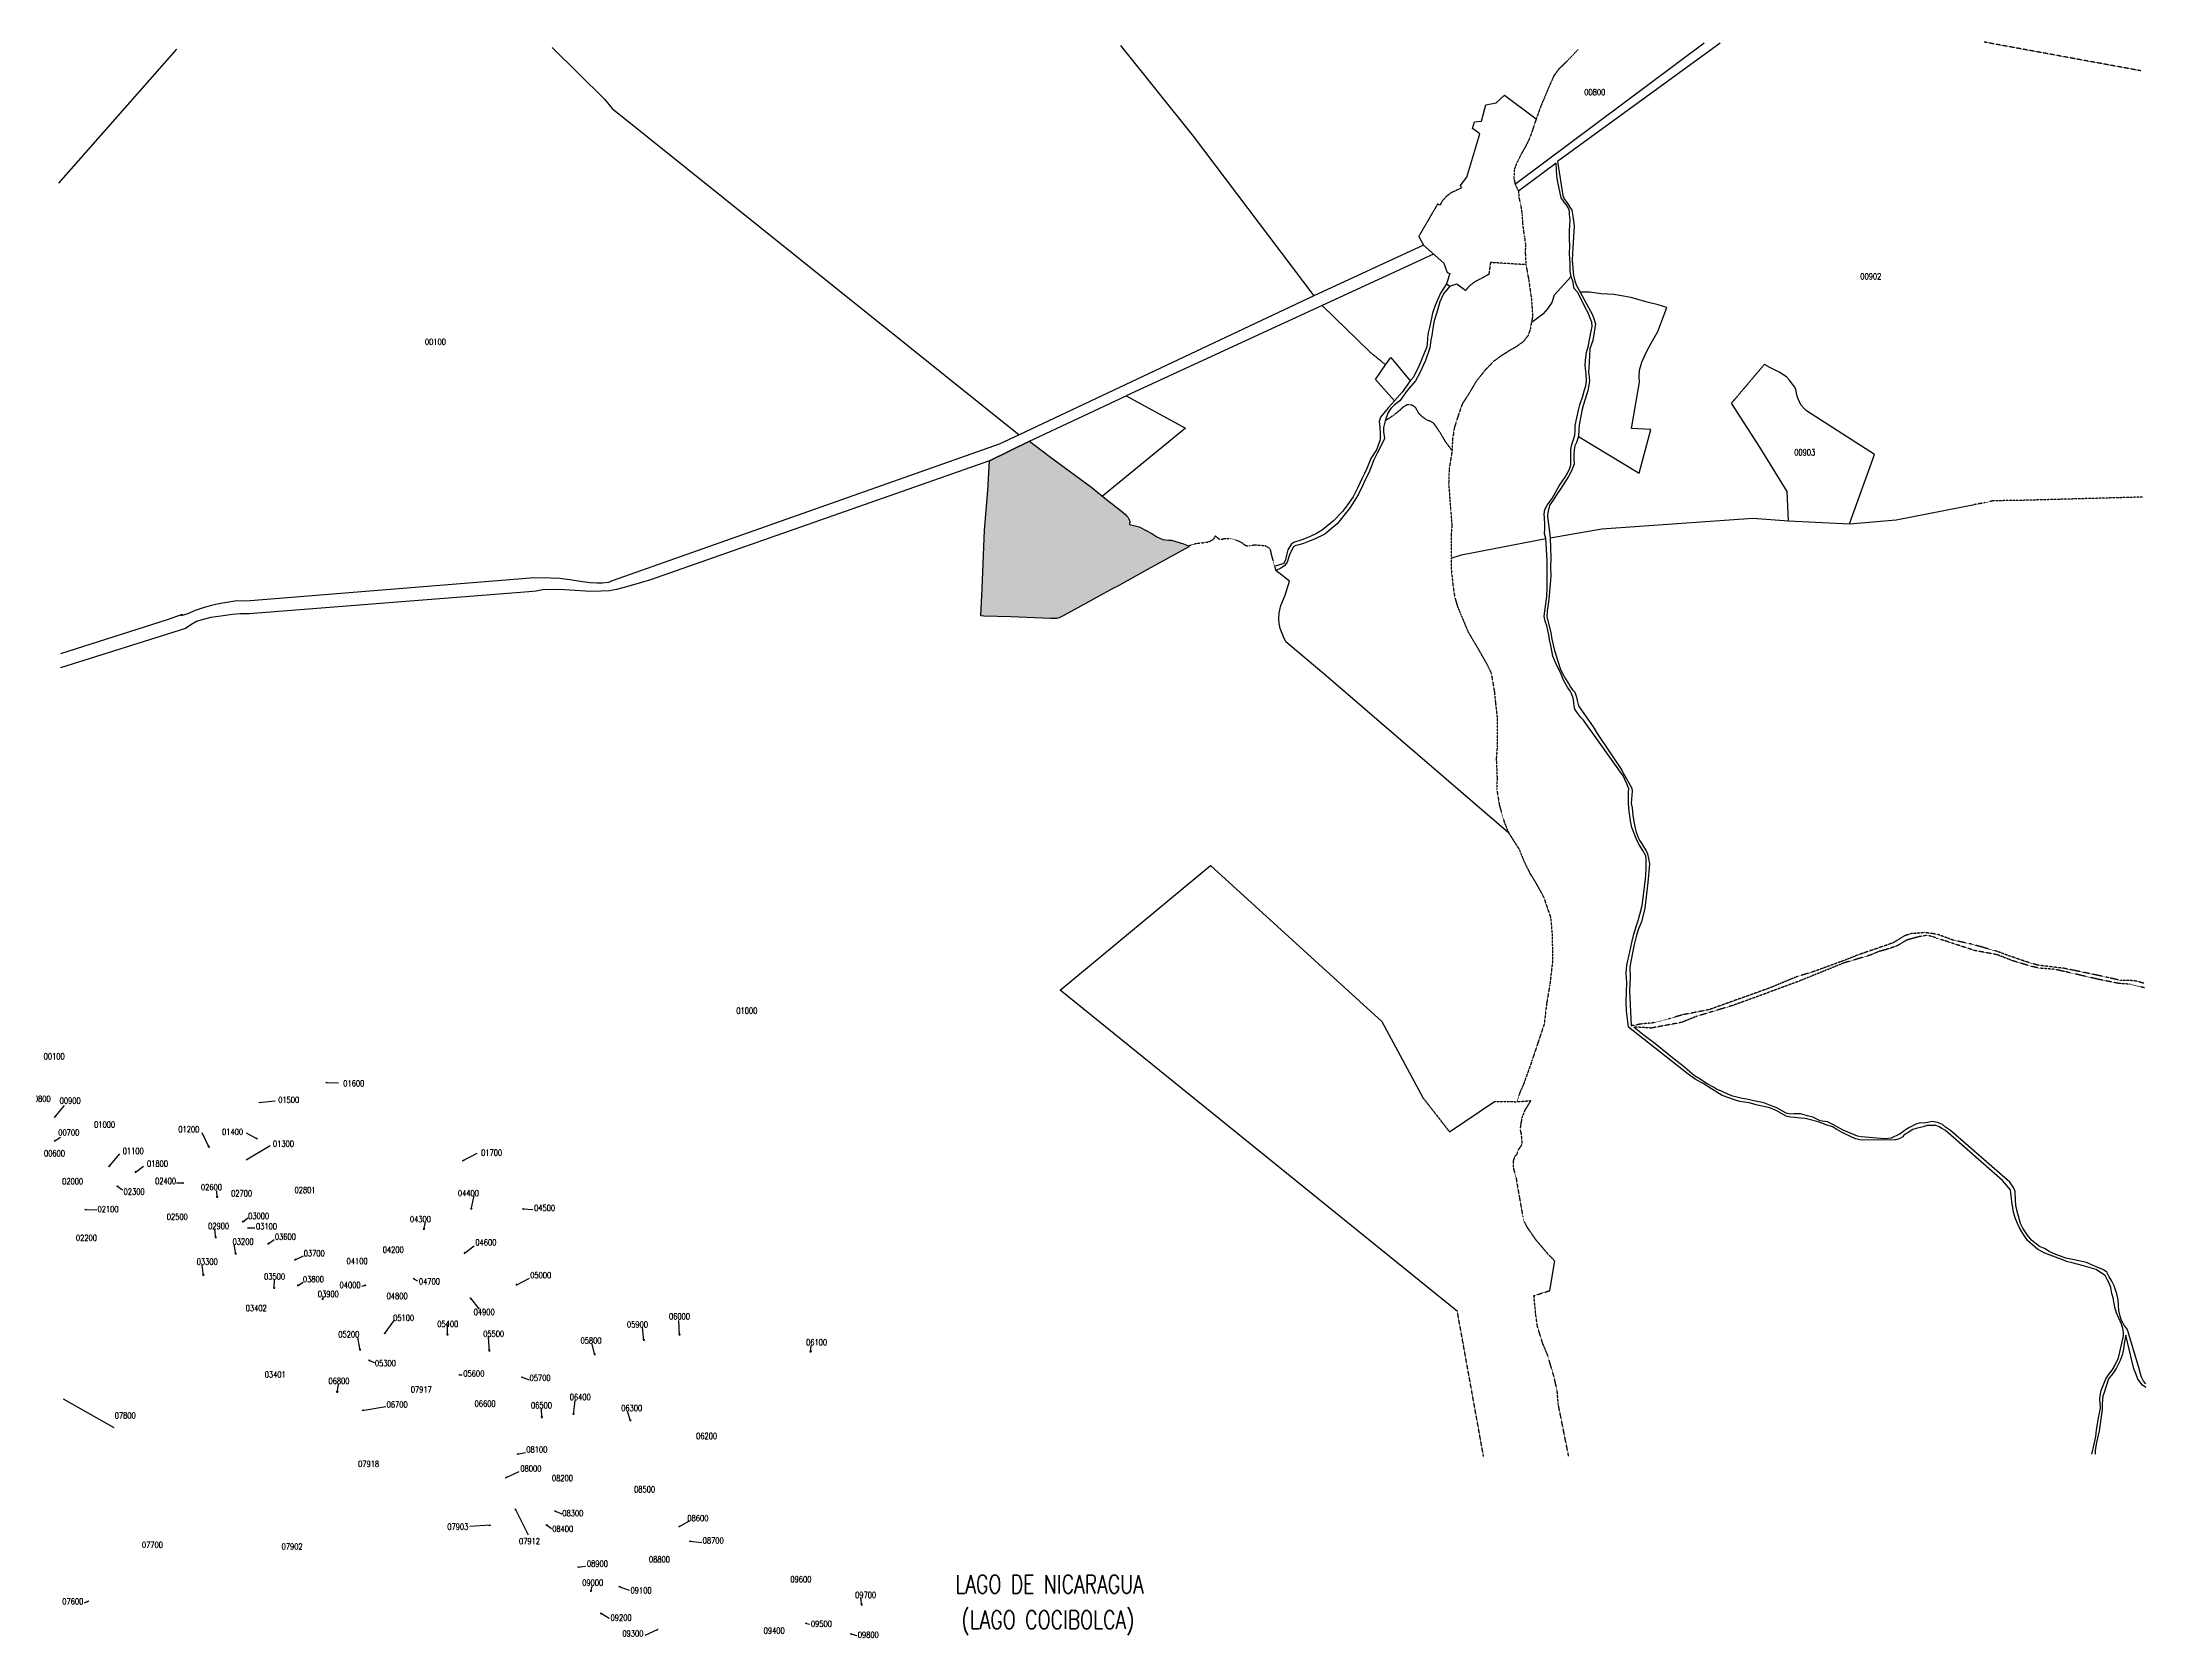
# Model space of a CAD drawing. Header units: metres. Extents: x 615852 to 659911, y 1301217 to 1325118.
# Drawn here: x 653041 to 659911, y 1317236 to 1322444 of the extents above; entities that cross this region are included whole.
import ezdxf
from ezdxf.enums import TextEntityAlignment as Align

# ---------------------------------------------------------------- set-up
doc = ezdxf.new("R2010")
doc.units = ezdxf.units.M
doc.linetypes.add('HIDDEN', pattern=[0.375, 0.25, -0.125])
for name, color, linetype in [('2', 1, 'Continuous'), ('3', 7, 'Continuous'), ('41', 1, 'Continuous'), ('CIRCULO PI', 2, 'Continuous')]:
    doc.layers.add(name, color=color, linetype=linetype)
doc.styles.add('ROMANS', font='ROMANS', dxfattribs={"height": 0.2})

msp = doc.modelspace()

# ---------------------------------------------------------------- hatches: boundary and pattern name
at = {"layer": 'CIRCULO PI', "true_color": 0x000000}
h = msp.add_hatch(color=18, dxfattribs=at)
h.dxf.hatch_style = 1
h.paths.add_polyline_path([(656623.97686, 1320862.15467), (656592.30955, 1320868.9816), (656592.82895, 1320878.73381), (656589.77902, 1320887.76577), (656587.24221, 1320892.02963), (656583.68538, 1320896.3154), (656579.67712, 1320900.40375), (656571.04865, 1320908.28331), (656531.64832, 1320939.49871), (656506.43005, 1320960.02595), (656469.221, 1320989.85837), (656329.73832, 1321091.84611), (656265.84185, 1321141.47176), (656134.56737, 1321076.64383), (656129.04044, 1320980.67221), (656118.94794, 1320851.07179), (656110.76861, 1320660.36794), (656106.47258, 1320571.27184), (656116.937, 1320570.72103), (656205.00416, 1320567.78677), (656333.77576, 1320563.03088), (656351.91587, 1320562.61606), (656354.39854, 1320562.60235), (656358.94374, 1320563.50838), (656364.44744, 1320565.74591), (656373.01493, 1320569.8179), (656423.26057, 1320597.40436), (656506.45905, 1320642.85908), (656541.91471, 1320662.3063), (656552.01715, 1320666.79715), (656559.23691, 1320671.76389), (656651.28955, 1320722.29538), (656785.88999, 1320796.37075), (656785.80938, 1320798.01574), (656785.25859, 1320799.79897), (656768.49789, 1320806.71244), (656729.67599, 1320818.58119), (656719.8627, 1320818.33586), (656701.31625, 1320820.11626), (656691.2992, 1320825.03224), (656681.45816, 1320829.48404), (656664.52572, 1320840.25544)])

# ---------------------------------------------------------------- linework, layer by layer
msp.add_lwpolyline([(656134.56737, 1321076.64383), (656265.84185, 1321141.47176), (656329.73832, 1321091.84611), (656469.221, 1320989.85837), (656506.43005, 1320960.02595), (656531.64832, 1320939.49871), (656571.04865, 1320908.28331), (656579.67712, 1320900.40375), (656583.68538, 1320896.3154), (656587.24221, 1320892.02963), (656589.77902, 1320887.76577), (656592.82895, 1320878.73381), (656592.30955, 1320868.9816), (656623.97686, 1320862.15467), (656664.52572, 1320840.25544), (656681.45816, 1320829.48404), (656691.2992, 1320825.03224), (656701.31625, 1320820.11626), (656719.8627, 1320818.33586), (656729.67599, 1320818.58119), (656768.49789, 1320806.71244), (656785.25859, 1320799.79897), (656785.80938, 1320798.01574), (656785.88999, 1320796.37075), (656651.28955, 1320722.29538), (656559.23691, 1320671.76389), (656552.01715, 1320666.79715), (656541.91471, 1320662.3063), (656506.45905, 1320642.85908), (656423.26057, 1320597.40436), (656373.01493, 1320569.8179), (656364.44744, 1320565.74591), (656358.94374, 1320563.50838), (656354.39854, 1320562.60235), (656351.91587, 1320562.61606), (656333.77576, 1320563.03088), (656205.00416, 1320567.78677), (656116.937, 1320570.72103), (656106.47258, 1320571.27184), (656110.76861, 1320660.36794), (656118.94794, 1320851.07179), (656129.04044, 1320980.67221), (656134.56737, 1321076.64383)])
at = {"layer": '2', "color": 1, "linetype": 'Continuous'}
for p, q in [((658521.23785, 1322440.31576), (657990.14885, 1322054.15076)), ((653096.13285, 1321983.39576), (653481.59585, 1322420.93776)), ((657985.35485, 1322048.27976), (657862.39685, 1321957.13276)), ((657584.97885, 1321751.92076), (657221.71285, 1321583.59076)), ((657536.44685, 1321809.74376), (657551.90085, 1321781.34276)), ((657627.34485, 1321654.69976), (657637.80785, 1321647.13376)), ((657221.71285, 1321583.59076), (656581.07785, 1321288.82576)), ((657221.71285, 1321583.59076), (657376.32385, 1321432.73476)), ((656265.84185, 1321141.47176), (656581.07785, 1321288.82576)), ((658744.05085, 1320880.97276), (658942.81285, 1320871.14376)), ((657637.42285, 1318886.86376), (657783.96285, 1318986.52676)), ((657964.92985, 1318369.24876), (657980.37185, 1318466.15476)), ((653277.41885, 1317921.49876), (653110.90685, 1318014.35176))]:
    msp.add_line(p, q, dxfattribs=at)
for points in [[(656563.21385, 1322432.78676), (656799.73085, 1322136.25976), (657193.83185, 1321615.20176)], [(658468.39085, 1322440.11176), (657853.10985, 1321980.96876), (657851.08585, 1321979.43276)], [(654707.32685, 1322425.65076), (654878.04685, 1322257.52676), (654902.87185, 1322227.16976), (656232.18185, 1321161.86976)], [(657672.22885, 1321974.63276), (657693.15385, 1322002.95576), (657736.03485, 1322143.97576), (657712.29985, 1322161.63276), (657718.52285, 1322183.77576), (657741.63385, 1322185.93676), (657755.55485, 1322238.61676), (657789.31285, 1322244.90276), (657816.85885, 1322270.72076), (657919.96885, 1322193.02176)], [(658034.27085, 1321678.29476), (658030.86885, 1321695.30176), (658030.45985, 1321721.72876), (658029.26385, 1321752.47076), (658029.36385, 1321778.89976), (658029.23185, 1321801.51576), (658029.07885, 1321827.68976), (658030.90185, 1321863.53076), (658029.27285, 1321881.30976), (658028.45285, 1321891.21676), (658025.08585, 1321902.12476), (658017.90185, 1321914.02876), (658011.25485, 1321920.85376), (658001.76685, 1321935.79376), (657990.80085, 1321986.04976), (657987.37085, 1322007.63076), (657985.35485, 1322048.27976)], [(657990.14885, 1322054.15076), (658006.80485, 1321943.19176), (658011.18985, 1321932.03476), (658019.89685, 1321920.39276), (658036.05185, 1321895.32476), (658039.46985, 1321875.77576), (658043.71885, 1321844.28776), (658039.81785, 1321772.60476), (658037.76185, 1321733.20376), (658039.69785, 1321706.27776), (658042.38385, 1321681.38876), (658046.29185, 1321664.89276), (658050.68885, 1321651.70276), (658056.85985, 1321639.28476), (658063.53285, 1321627.88576)], [(657551.90085, 1321781.34276), (657193.83185, 1321615.20176), (656232.18185, 1321161.86976), (656166.04185, 1321131.26376), (654905.77885, 1320686.19276), (654891.32885, 1320680.52276), (654870.25085, 1320678.37276), (654852.72185, 1320677.76776), (654831.11885, 1320678.66476), (654806.19685, 1320682.08476), (654771.86185, 1320687.48576), (654731.93285, 1320693.61776), (654701.18285, 1320694.46476), (654646.54585, 1320695.43276), (654609.21585, 1320691.66876), (653708.35485, 1320619.34776), (653677.34985, 1320620.19276), (653631.91485, 1320612.06376), (653613.38085, 1320609.41976), (653590.79985, 1320603.70476), (653567.71485, 1320597.22376), (653541.08585, 1320588.43676), (653513.71085, 1320576.84976), (653494.93985, 1320571.40976), (653499.23685, 1320575.24576), (653450.29585, 1320558.20276), (653101.85185, 1320447.00376)], [(657551.90085, 1321781.34276), (657618.05585, 1321722.49876), (657628.90985, 1321691.30176), (657637.56485, 1321688.55376), (657627.34485, 1321654.69976)], [(658034.27085, 1321678.29476), (657979.23185, 1321617.76376), (657970.98485, 1321594.08476), (657956.87585, 1321573.42276), (657941.47885, 1321555.80376), (657923.76885, 1321542.74576), (657915.16985, 1321535.83676), (657904.53785, 1321528.91676)], [(657951.85885, 1320823.22876), (657947.44885, 1320838.70576), (657948.36985, 1320854.97476), (657947.77885, 1320869.20176), (657947.39885, 1320890.79976), (657946.05785, 1320902.73676), (657948.76585, 1320917.74476), (657955.79385, 1320932.52276), (657972.68885, 1320954.72476), (657995.06185, 1320996.01576), (658007.41285, 1321013.10976), (658014.46785, 1321023.31376), (658022.26585, 1321036.82576), (658030.04785, 1321053.13276), (658033.03185, 1321064.32976), (658033.34185, 1321098.12976), (658033.24885, 1321114.13876), (658036.19985, 1321130.92776), (658041.95485, 1321146.20676), (658046.44485, 1321160.46176), (658047.10885, 1321177.23776), (658047.27285, 1321192.74076), (658058.16285, 1321242.35376), (658062.63385, 1321259.91276), (658071.87085, 1321288.17176), (658078.10385, 1321308.53576), (658082.08885, 1321322.28076), (658083.78585, 1321336.26676), (658083.38985, 1321360.65976), (658080.44185, 1321386.81876), (658081.35085, 1321405.11976), (658084.50385, 1321430.80376), (658090.47185, 1321453.19976), (658093.18185, 1321467.69976), (658097.62985, 1321489.32476), (658099.34285, 1321500.51476), (658102.30585, 1321515.27076), (658101.71385, 1321529.49776), (658096.55385, 1321542.93776), (658090.09885, 1321560.43676), (658079.83585, 1321577.40576), (658062.34385, 1321613.90276), (658055.40185, 1321627.84176), (658044.40485, 1321639.97876), (658042.05385, 1321650.89276), (658040.98185, 1321660.54276), (658034.27085, 1321678.29476)], [(657637.80785, 1321647.13376), (657617.62385, 1321622.37176), (657605.07385, 1321595.87376), (657594.62485, 1321557.69776), (657586.88685, 1321534.02176), (657582.45385, 1321509.85576), (657579.54185, 1321486.46076), (657575.82385, 1321470.43076), (657572.66585, 1321445.50876), (657558.42285, 1321404.51676), (657540.61685, 1321364.26776), (657525.77885, 1321338.01076), (657499.27885, 1321307.11576), (657474.32485, 1321272.67076), (657457.88585, 1321259.36576), (657445.50085, 1321248.11576), (657436.17385, 1321235.35876), (657430.92285, 1321220.84476), (657426.42785, 1321207.35176), (657421.21785, 1321185.72276), (657421.81485, 1321170.47876), (657423.91485, 1321159.05476), (657424.47985, 1321149.40076), (657400.61685, 1321102.00276), (657389.56185, 1321080.59476), (657373.03985, 1321038.06576), (657361.74085, 1321014.87776), (657352.45285, 1320995.51376), (657339.39785, 1320968.50476), (657327.82685, 1320948.36476), (657309.94085, 1320921.83776), (657296.57785, 1320903.97476), (657284.21385, 1320889.16776), (657269.83185, 1320871.80776), (657229.62885, 1320837.78776), (657195.67785, 1320821.08176), (657176.91685, 1320813.86276), (657160.43685, 1320807.67276), (657146.48685, 1320803.27576), (657134.81485, 1320800.41576), (657127.72485, 1320796.31076), (657120.93085, 1320784.83776), (657114.66685, 1320769.80976), (657106.92285, 1320746.89576), (657098.10185, 1320734.64976), (657085.94785, 1320727.21276), (657069.73385, 1320718.99176)], [(657627.34485, 1321654.69976), (657607.45185, 1321623.84076), (657589.89885, 1321583.84676), (657581.91385, 1321558.89876), (657572.24885, 1321516.91476), (657566.55985, 1321490.45476), (657564.19485, 1321460.20176), (657562.48185, 1321449.01076), (657537.93285, 1321388.64776), (657519.35485, 1321350.17276), (657508.50185, 1321337.66076)], [(657637.80785, 1321647.13376), (657661.14185, 1321654.37776), (657689.97885, 1321633.19076)], [(658057.64885, 1321156.45776), (658256.79485, 1321037.35976), (658294.08085, 1321179.11076), (658231.04185, 1321183.08276), (658257.60285, 1321333.92376), (658256.73485, 1321351.96176), (658256.86685, 1321372.80076), (658265.34985, 1321399.52976), (658279.89385, 1321432.64576), (658295.22885, 1321460.93876), (658316.85885, 1321498.92176), (658346.89085, 1321577.61176), (658317.87285, 1321586.34576), (658287.08185, 1321594.05276), (658229.56285, 1321609.99876), (658205.65185, 1321614.44076), (658173.60585, 1321619.60076), (658132.42785, 1321621.91376), (658094.53585, 1321627.29476), (658063.53285, 1321627.88576)], [(658063.53285, 1321627.88576), (658096.92985, 1321565.55676), (658104.11685, 1321553.14476), (658108.75885, 1321541.48076), (658113.68585, 1321524.48176), (658104.85985, 1321469.54276), (658095.10785, 1321442.55176), (658092.82185, 1321398.83076), (658091.41085, 1321379.50976), (658091.22785, 1321367.31076), (658092.60085, 1321349.78376), (658094.45085, 1321337.59576), (658088.79185, 1321305.79976), (658077.81285, 1321271.43276), (658070.08785, 1321245.46976), (658065.89885, 1321223.08376), (658060.21785, 1321195.09876), (658059.29085, 1321179.84676), (658057.64885, 1321156.45776)], [(657457.54985, 1321273.34076), (657394.89385, 1321342.11576), (657428.40785, 1321390.32976), (657445.03585, 1321414.56376), (657508.50185, 1321337.66076)], [(657508.50185, 1321337.66076), (657482.79385, 1321301.68776), (657457.54985, 1321273.34076)], [(658942.81285, 1320871.14376), (659024.83485, 1321097.25676), (658802.17185, 1321240.36776), (658796.54285, 1321246.94376), (658784.52185, 1321260.34576), (658779.63985, 1321269.72076), (658774.74085, 1321281.89176), (658770.61285, 1321292.54176), (658769.02085, 1321303.96876), (658767.71685, 1321309.80676), (658764.87585, 1321317.66876), (658745.67785, 1321341.70376), (658737.49085, 1321351.31476), (658713.26285, 1321366.42876), (658683.18885, 1321382.01776), (658665.08985, 1321391.82876)], [(656581.07785, 1321288.82576), (656774.55385, 1321183.41876), (656503.99125, 1320961.98126)], [(657457.54985, 1321273.34076), (657438.11785, 1321250.61676), (657427.26185, 1321238.61276), (657411.86985, 1321219.97676), (657407.63385, 1321205.72276), (657409.01885, 1321186.16276), (657410.15385, 1321165.83976), (657410.27385, 1321145.25676), (657398.77585, 1321112.66576), (657379.88185, 1321084.86176), (657366.86185, 1321051.75376), (657359.84285, 1321035.45176), (657352.05285, 1321020.41476), (657336.23285, 1320988.30876), (657321.91485, 1320960.02176), (657304.03185, 1320932.98576), (657287.63785, 1320912.05776), (657258.59885, 1320880.89376), (657222.17585, 1320852.23076), (657202.68385, 1320839.67176), (657182.41285, 1320829.90276), (657168.46485, 1320825.25176), (657154.52485, 1320819.32976), (657127.63885, 1320811.04876), (657119.80285, 1320803.89076), (657115.26685, 1320797.51276), (657108.97685, 1320786.80476), (657105.49885, 1320773.31676), (657101.54585, 1320753.98176), (657095.76985, 1320742.25976), (657064.57685, 1320731.92276)], [(658744.05085, 1320880.97276), (658739.42285, 1320977.25876), (658649.89785, 1321121.86776), (658557.58485, 1321265.18976)], [(656265.84185, 1321141.47176), (656134.56737, 1321076.64383), (655028.23785, 1320688.90276), (654998.56285, 1320679.58976), (654972.43185, 1320672.58476), (654937.93085, 1320662.99176), (654917.12685, 1320657.53976), (654893.01485, 1320652.83276), (654867.10285, 1320651.92676), (654832.80485, 1320650.97476), (654764.93785, 1320654.91976), (654747.39485, 1320656.60176), (654728.33685, 1320656.75076), (654676.50485, 1320656.20976), (654654.68085, 1320651.26076), (654630.80885, 1320649.09576), (653717.23485, 1320578.22876), (653688.52685, 1320577.30776), (653663.63485, 1320575.64576), (653625.04185, 1320570.60376), (653592.29085, 1320565.84876), (653562.86285, 1320557.80876), (653546.12085, 1320552.88776), (653526.87285, 1320542.10776), (653509.40885, 1320530.32176), (653102.01985, 1320402.02776)], [(658057.64885, 1321156.45776), (658051.66185, 1321137.36576), (658046.39285, 1321125.90176), (658043.92885, 1321112.67376), (658043.26485, 1321095.89776), (658043.34085, 1321082.93776), (658043.94685, 1321066.16976), (658035.17885, 1321044.77476), (658025.12385, 1321026.16776), (657997.92985, 1320983.57976), (657986.59985, 1320965.72876), (657975.51885, 1320948.64076), (657964.68085, 1320933.58776), (657960.93485, 1320922.38576), (657957.71485, 1320908.13776), (657956.76585, 1320896.69676), (657965.82085, 1320825.59276)], [(658942.81285, 1320871.14376), (659094.93585, 1320884.94476), (659351.03085, 1320934.38976)], [(657965.82085, 1320825.59276), (658134.87785, 1320854.98876), (658380.48385, 1320873.11776), (658627.62185, 1320889.98576), (658744.05085, 1320880.97276)], [(657642.48985, 1320759.00476), (657676.47185, 1320770.37376), (657951.85885, 1320823.22876)], [(658221.36985, 1319229.34276), (658214.95985, 1319282.67276), (658213.77585, 1319311.38276), (658215.69085, 1319374.92376), (658214.24085, 1319405.66376), (658215.61385, 1319431.59176), (658225.52385, 1319475.10176), (658232.20585, 1319505.63276), (658239.16585, 1319532.09976), (658247.89285, 1319560.60976), (658252.87885, 1319576.90176), (658258.10185, 1319596.24376), (658265.55085, 1319626.01676), (658276.73885, 1319711.71776), (658278.16485, 1319728.49776), (658278.82785, 1319745.52776), (658279.00685, 1319758.48876), (658278.89185, 1319778.05576), (658277.81485, 1319788.46876), (658268.31685, 1319804.93376), (658254.98085, 1319825.95176), (658246.48885, 1319844.20176), (658232.04485, 1319880.96976), (658228.10885, 1319902.29376), (658223.04385, 1319942.92576), (658221.65385, 1319963.24776), (658221.33585, 1319974.17276), (658221.77885, 1319985.35676), (658221.97385, 1319995.52276), (658222.16585, 1320006.19676), (658215.71485, 1320022.93376), (658209.53685, 1320036.62176), (658203.87285, 1320049.29676), (658081.66985, 1320220.15276), (658073.98285, 1320231.03776), (658066.31185, 1320239.38176), (658052.48985, 1320256.58576), (658046.58785, 1320266.46376), (658044.23585, 1320277.63176), (658042.91185, 1320286.77276), (658042.08585, 1320297.69576), (658040.00585, 1320305.81576), (658033.82685, 1320319.50476), (658030.99185, 1320326.34976), (658023.56585, 1320336.21976), (658008.93685, 1320361.04276), (657998.87985, 1320386.14476), (657984.74185, 1320414.02076), (657974.67985, 1320440.13976), (657972.07085, 1320451.81476), (657967.61685, 1320474.66076), (657963.18785, 1320493.44176), (657960.80785, 1320509.43776), (657957.93085, 1320523.39876), (657954.28185, 1320539.13376), (657949.11085, 1320554.35276), (657946.47585, 1320570.34776), (657954.48685, 1320634.43076), (657956.09485, 1320663.66376), (657955.57685, 1320752.34876), (657951.85885, 1320823.22876)], [(657965.82085, 1320825.59276), (657967.47285, 1320760.29276), (657966.62385, 1320731.57176), (657967.31185, 1320700.82776), (657965.94285, 1320674.13676), (657960.88185, 1320627.09676), (657958.70185, 1320608.78776), (657955.52285, 1320587.67776), (657954.62285, 1320567.59776), (657967.88185, 1320516.33776), (657971.56085, 1320495.52076), (657979.65485, 1320458.46376), (657997.78785, 1320399.09976), (658007.54885, 1320381.11076), (658015.25985, 1320366.15976), (658025.26385, 1320349.95176), (658032.44385, 1320338.80976), (658039.36685, 1320328.17476), (658045.75485, 1320322.11176), (658051.94785, 1320305.88176), (658054.04085, 1320295.47476), (658058.21085, 1320277.70876), (658067.69685, 1320263.27676), (658105.61985, 1320209.10376), (658119.46685, 1320187.58076), (658199.95185, 1320068.07976), (658204.85085, 1320055.90876), (658215.36785, 1320038.94076), (658232.31085, 1320009.30276), (658232.88585, 1319997.86976), (658231.93185, 1319987.19176), (658230.75085, 1319971.93776), (658230.57285, 1319958.97676), (658233.19785, 1319944.50676), (658235.63185, 1319919.36176), (658239.58685, 1319894.73376), (658243.75085, 1319877.98476), (658246.87585, 1319865.04176), (658252.81885, 1319848.04876), (658258.98285, 1319836.90176), (658265.13585, 1319827.53276), (658271.29885, 1319816.38576), (658278.73585, 1319804.73676), (658283.87385, 1319795.10876), (658287.01585, 1319779.37076), (658289.91185, 1319762.10676), (658284.42685, 1319700.57876), (658274.24385, 1319616.91676), (658263.82885, 1319572.89576), (658254.30685, 1319549.97276), (658247.56585, 1319529.60576), (658239.61285, 1319499.06676), (658234.68985, 1319471.84876), (658226.32285, 1319425.29776), (658226.52885, 1319389.97676), (658224.48785, 1319348.03476), (658230.49485, 1319233.20576)], [(657829.91285, 1319863.24576), (657367.67685, 1320260.16976), (657234.36485, 1320375.31276), (657102.34985, 1320485.88776), (657095.38885, 1320503.12976), (657083.54385, 1320530.00076), (657081.16285, 1320545.99776), (657079.29385, 1320561.48876), (657080.44685, 1320581.57076), (657086.65985, 1320605.49276), (657100.18885, 1320638.34876), (657114.40285, 1320684.42376), (657069.73385, 1320718.99176)], [(657662.70085, 1318300.74476), (656365.25085, 1319349.19376), (656857.09085, 1319756.21976), (657416.28285, 1319247.50976), (657551.40285, 1318996.93076)], [(659734.02985, 1317835.09076), (659741.96385, 1317868.54076), (659746.90285, 1317892.96376), (659749.31485, 1317915.08576), (659752.51185, 1317933.14576), (659756.45685, 1317953.75176), (659759.16185, 1317969.26776), (659762.36085, 1317987.07376), (659761.00985, 1318000.78976), (659760.40385, 1318017.55776), (659762.09985, 1318031.79776), (659764.32085, 1318042.99176), (659773.08685, 1318064.89476), (659779.59785, 1318081.19476), (659790.93385, 1318098.02876), (659800.52385, 1318109.26376), (659807.31685, 1318120.73676), (659821.37685, 1318149.78376), (659825.59085, 1318167.84976), (659829.53885, 1318187.94776), (659837.22185, 1318221.27976), (659837.40885, 1318232.71576), (659835.80985, 1318245.41376), (659831.15285, 1318259.61876), (659822.14385, 1318279.38976), (659814.67185, 1318297.13776), (659809.73885, 1318315.15276), (659803.46185, 1318345.61276), (659800.07685, 1318359.57076), (659795.89485, 1318379.62276), (659790.47585, 1318393.82376), (659783.53185, 1318408.01676), (659777.37485, 1318418.14776), (659763.08585, 1318428.23276), (659748.03785, 1318437.80676), (659702.73285, 1318450.77076), (659669.64485, 1318460.24376), (659652.08885, 1318464.21276), (659636.29885, 1318470.47876), (659615.67185, 1318478.24276), (659580.78585, 1318491.00976), (659558.09585, 1318503.84476), (659524.64085, 1318532.62976), (659517.21085, 1318543.00776), (659509.51285, 1318555.92576), (659499.25385, 1318572.13276), (659491.28285, 1318588.35176), (659483.55485, 1318606.35176), (659478.87085, 1318625.13076), (659473.33885, 1318658.64476), (659471.74885, 1318669.81676), (659471.18785, 1318678.96276), (659469.04085, 1318698.51776), (659442.18285, 1318728.86376), (659257.00885, 1318892.00276), (659245.02785, 1318898.54376), (659236.36085, 1318903.32476), (659224.64785, 1318907.57976), (659211.17485, 1318908.52176), (659196.94985, 1318907.68076), (659183.24985, 1318904.04776), (659160.67185, 1318897.82376), (659150.01985, 1318894.46076), (659134.06785, 1318884.71676), (659126.72185, 1318880.86376), (659120.65185, 1318876.00176), (659116.86785, 1318871.40676), (659105.73085, 1318863.97576), (659092.78685, 1318861.36276), (658984.54685, 1318860.51076), (658976.40985, 1318861.48276), (658963.68785, 1318864.46176), (658954.51985, 1318867.96876), (658916.55185, 1318886.30976), (658902.01685, 1318895.12376), (658887.48285, 1318903.68376), (658867.37185, 1318910.17976), (658852.60285, 1318915.43376), (658840.37985, 1318919.94076), (658806.53085, 1318929.15576), (658798.13585, 1318930.88876), (658784.40785, 1318932.08376), (658773.22185, 1318933.03776), (658764.57885, 1318933.75276), (658750.84985, 1318934.94776), (658736.09385, 1318938.16976), (658703.46185, 1318956.53976), (658683.33385, 1318965.83076), (658643.13885, 1318973.99476), (658615.64685, 1318982.48276), (658585.13085, 1318986.63476), (658567.56885, 1318991.61976), (658527.08585, 1319005.62676), (658483.72885, 1319033.08676), (658465.11185, 1319044.67376), (658442.67585, 1319057.50976), (658416.14385, 1319075.65976), (658221.36985, 1319229.34276)], [(659910.86685, 1318064.89476), (659902.87685, 1318073.99776), (659895.93885, 1318087.17376), (659893.58885, 1318098.08776), (659888.13285, 1318118.64176), (659857.81285, 1318219.61476), (659853.15285, 1318234.32776), (659848.51585, 1318245.22976), (659841.09485, 1318254.08276), (659831.33785, 1318271.56376), (659826.68085, 1318285.76876), (659822.76385, 1318303.78976), (659820.01485, 1318339.35076), (659816.62685, 1318353.81776), (659813.25685, 1318365.23376), (659807.30185, 1318384.26076), (659799.58885, 1318399.71876), (659791.37285, 1318414.15876), (659782.90085, 1318429.10476), (659772.69085, 1318436.92676), (659746.19985, 1318447.96176), (659716.90585, 1318460.50576), (659676.45085, 1318469.68476), (659649.48485, 1318475.12576), (659611.53885, 1318489.65576), (659595.23385, 1318496.93476), (659579.93085, 1318506.76076), (659563.37685, 1318513.27676), (659553.42285, 1318520.84476), (659537.33585, 1318534.22476), (659523.77885, 1318549.65076), (659508.65085, 1318572.94676), (659501.70185, 1318588.15576), (659494.44785, 1318612.00276), (659490.29285, 1318627.22776), (659486.61585, 1318647.79076), (659485.49785, 1318665.06476), (659483.55585, 1318693.00776), (659478.65685, 1318705.17876), (659466.10385, 1318722.64376), (659272.51085, 1318891.58076), (659256.69285, 1318902.67476), (659246.22685, 1318910.74876), (659230.68285, 1318918.28676), (659213.64185, 1318921.24176), (659186.99285, 1318915.75776), (659173.26985, 1318916.18976), (659159.82185, 1318912.81176), (659138.80085, 1318901.00676), (659126.39485, 1318893.31376), (659115.00985, 1318884.86476), (659106.40085, 1318879.73476), (659078.78285, 1318866.36876), (659058.21185, 1318864.47576), (658980.92885, 1318870.90976), (658968.71585, 1318873.63776), (658961.33085, 1318876.39176), (658924.14185, 1318891.94176), (658910.88485, 1318899.49276), (658890.49385, 1318910.30676), (658871.63485, 1318919.85976), (658847.21985, 1318923.53676), (658823.52085, 1318935.09476), (658806.21885, 1318939.06476), (658783.56085, 1318946.56376), (658766.79085, 1318946.47076), (658761.71385, 1318945.68076), (658750.79385, 1318944.60376), (658736.54385, 1318948.08276), (658703.14985, 1318966.44876), (658684.81285, 1318973.71676), (658662.91485, 1318981.47376), (658625.00985, 1318989.14176), (658607.44785, 1318994.12776), (658592.19285, 1318995.56776), (658579.46485, 1318999.56376), (658561.90585, 1319004.04076), (658548.15285, 1319009.55576), (658527.00585, 1319019.34876), (658508.41685, 1319026.10776), (658498.71785, 1319033.42376), (658478.57985, 1319044.49376), (658449.50985, 1319062.12176), (658437.26585, 1319070.18576), (658398.96285, 1319102.50176), (658375.48585, 1319119.65176), (658307.56785, 1319175.69176), (658268.77585, 1319204.70076), (658238.39385, 1319229.43676)], [(659910.91585, 1318052.44176), (659899.64985, 1318061.01976), (659891.72085, 1318069.87076), (659884.54385, 1318080.50376), (659877.57985, 1318098.25376), (659871.90085, 1318113.46976), (659845.58985, 1318224.12176), (659840.16085, 1318196.64576), (659837.72785, 1318178.08176), (659833.77985, 1318157.98476), (659827.27285, 1318140.92276), (659813.44985, 1318114.92576), (659803.38285, 1318098.35176), (659789.00085, 1318080.99276), (659774.26785, 1318036.69376), (659770.01985, 1318024.47276), (659768.38585, 1317999.55976), (659767.98685, 1317981.00676), (659758.48285, 1317911.57876), (659750.06785, 1317873.15976), (659744.87585, 1317848.48176), (659745.71685, 1317835.13576)]]:
    msp.add_lwpolyline(points, dxfattribs=at)
at = {"layer": '3', "color": 30, "linetype": 'HIDDEN'}
for p, q in [((659893.91985, 1322350.04876), (659382.35585, 1322443.62676)), ((657851.08585, 1321979.43276), (657862.39685, 1321957.13276)), ((657428.40785, 1321390.32976), (657376.32385, 1321432.73476)), ((658665.08985, 1321391.82876), (658557.58485, 1321265.18976)), ((657551.40285, 1318996.93076), (657637.42285, 1318886.86376)), ((657783.96285, 1318986.52676), (657858.16385, 1318985.66576)), ((657748.30285, 1317827.48076), (657662.70085, 1318300.74476))]:
    msp.add_line(p, q, dxfattribs=at)
for points in [[(658056.87685, 1322418.92976), (658021.01585, 1322381.12176), (657993.47185, 1322355.04876), (657978.09285, 1322334.37976), (657966.05285, 1322307.63076), (657934.47285, 1322232.99876), (657919.96885, 1322193.02176)], [(657919.96885, 1322193.02176), (657908.48485, 1322157.88876), (657898.98585, 1322131.15376), (657885.93085, 1322104.14476), (657871.84385, 1322079.67176), (657856.52185, 1322049.34576), (657848.01185, 1322027.19076), (657847.41385, 1321998.97976), (657851.08585, 1321979.43276)], [(657672.22885, 1321974.63276), (657675.82985, 1321967.28276), (657657.32985, 1321958.79476), (657640.09985, 1321950.56776), (657626.44085, 1321939.81876), (657612.81085, 1321924.24176), (657609.28985, 1321918.12376), (657606.27785, 1321911.75376), (657597.87485, 1321914.75676), (657535.98485, 1321808.95476)], [(657862.39685, 1321957.13276), (657863.79485, 1321935.28576), (657869.52585, 1321911.17576), (657874.02585, 1321880.19776), (657875.18785, 1321855.30076), (657877.86885, 1321831.42776), (657881.81985, 1321807.56176), (657884.74785, 1321784.70776), (657884.41785, 1321754.21076), (657886.67485, 1321715.85076)], [(657887.17585, 1321717.12476), (657770.75685, 1321724.35876), (657765.14185, 1321685.19276), (657740.06385, 1321671.83976), (657724.35785, 1321663.62176), (657716.76185, 1321659.00576), (657705.37885, 1321650.30276), (657699.30985, 1321645.18676), (657689.97885, 1321633.19076)], [(657886.67485, 1321715.85076), (657895.59385, 1321668.12576), (657901.95185, 1321623.68976), (657904.88585, 1321599.81876), (657906.54985, 1321575.93976), (657908.48885, 1321548.50576), (657904.53785, 1321528.91676)], [(657904.53785, 1321528.91676), (657900.60385, 1321506.53176), (657893.35685, 1321485.65376), (657876.70885, 1321464.72376), (657851.14785, 1321447.04876), (657835.19285, 1321438.06576), (657805.57085, 1321419.60576), (657780.27085, 1321400.91476), (657755.00985, 1321375.36276), (657723.22785, 1321335.28976), (657696.05385, 1321289.39776), (657678.92585, 1321263.63676), (657663.93085, 1321220.60776), (657653.20185, 1321187.00476), (657646.57885, 1321146.30876), (657645.51485, 1321110.97976)], [(657645.51485, 1321110.97976), (657624.00485, 1321139.32276), (657608.08885, 1321166.93376), (657595.01685, 1321186.42876), (657584.77085, 1321200.34876), (657573.30185, 1321206.38476), (657562.86185, 1321210.13876), (657546.01885, 1321222.49776), (657536.04685, 1321233.11576), (657526.79785, 1321250.59876), (657515.05985, 1321258.91976), (657498.53585, 1321260.35276), (657483.60085, 1321250.61376), (657474.25185, 1321241.66776), (657452.75485, 1321224.26876), (657441.36285, 1321217.09076), (657426.42785, 1321207.35176)], [(657645.51485, 1321110.97976), (657635.70885, 1321049.68176), (657634.20485, 1321002.66176), (657638.06685, 1320950.58776), (657641.07685, 1320913.75676), (657644.91985, 1320864.98676), (657642.04885, 1320834.47676), (657641.97385, 1320803.72676), (657642.48985, 1320759.00476)], [(659899.42185, 1320958.76476), (659480.29085, 1320947.30176), (659414.22785, 1320946.93676), (659384.79285, 1320940.16676), (659351.03085, 1320934.38976)], [(656785.17576, 1320800.06714), (656809.27485, 1320807.51076), (656826.03485, 1320809.38176), (656846.85685, 1320811.78476), (656855.47485, 1320815.38976), (656867.12585, 1320821.80676), (656873.41885, 1320832.00676), (656883.13185, 1320822.14976), (656894.82285, 1320821.70576), (656903.44885, 1320824.04076), (656916.66085, 1320824.11376), (656926.83785, 1320821.88276), (656940.83585, 1320818.14876), (656955.60485, 1320812.63976), (656965.30685, 1320804.81576), (656973.20685, 1320800.79276), (656978.29685, 1320799.55076), (656984.90285, 1320799.58676), (656999.87485, 1320802.97376), (657034.44585, 1320800.62376), (657050.25085, 1320791.81676), (657056.76485, 1320764.15276), (657069.73385, 1320718.99176)], [(657642.48985, 1320759.00476), (657642.42385, 1320726.73076), (657648.08185, 1320671.61776), (657653.63985, 1320633.78476), (657662.71485, 1320602.57776), (657682.81785, 1320554.15176), (657698.01985, 1320518.14976), (657730.61185, 1320463.18576), (657758.85285, 1320413.53376), (657772.99785, 1320384.38876), (657783.51685, 1320323.71176), (657787.03185, 1320287.39176), (657792.38385, 1320241.17076), (657792.70085, 1320143.58976), (657789.61885, 1320105.70876), (657792.27385, 1320042.70176), (657791.48185, 1320004.32476), (657799.65185, 1319954.05376), (657815.47885, 1319898.23476), (657829.91285, 1319863.24576)], [(657829.91285, 1319863.24576), (657865.04685, 1319808.04176), (657880.77485, 1319768.99376), (657900.05985, 1319729.96576), (657919.04185, 1319699.32176), (657929.82785, 1319679.81376), (657944.47185, 1319652.44976), (657954.55385, 1319623.02776), (657967.47785, 1319585.48876), (657972.10785, 1319532.40276), (657973.63085, 1319445.75576), (657964.43585, 1319366.92776), (657954.11385, 1319306.89776), (657946.37385, 1319240.02076), (657926.14585, 1319179.42776), (657906.17085, 1319119.09076), (657878.66685, 1319042.70276), (657865.87585, 1319013.91576), (657858.16385, 1318985.66576)], [(659905.69985, 1319371.29976), (659882.80185, 1319378.54676), (659860.42585, 1319381.21876), (659828.40785, 1319381.54976), (659788.97185, 1319390.22576), (659755.38785, 1319397.66476), (659672.19685, 1319414.99276), (659642.43285, 1319420.92776), (659558.26685, 1319431.13576), (659517.79485, 1319443.10976), (659462.28985, 1319462.36976), (659424.85685, 1319476.13976), (659342.39185, 1319499.57176), (659279.55085, 1319513.20076), (659257.90285, 1319521.72076), (659231.67485, 1319531.23276), (659214.37885, 1319534.18676), (659189.96685, 1319537.35576), (659144.75685, 1319534.05576), (659122.94685, 1319526.81976), (659108.76685, 1319518.35576), (659097.88085, 1319511.43476), (659085.72785, 1319503.99776), (658971.35985, 1319464.73876), (658932.82685, 1319449.27876), (658828.36385, 1319410.83676), (658771.03885, 1319393.49376), (658682.31985, 1319356.66476), (658517.75485, 1319297.81476), (658484.79185, 1319285.94376), (658397.98785, 1319269.19976), (658351.82185, 1319255.73076), (658300.82385, 1319242.74276), (658263.23785, 1319239.23076), (658230.49485, 1319233.20576)], [(659905.75585, 1319357.32576), (659858.97285, 1319369.01276), (659822.11385, 1319371.60476), (659755.71585, 1319384.95976), (659649.86985, 1319409.27876), (659613.23185, 1319417.46276), (659563.91485, 1319421.25576), (659535.92785, 1319427.45376), (659474.58185, 1319445.91976), (659425.93785, 1319464.96476), (659350.13385, 1319479.28476), (659275.79385, 1319503.77776), (659249.57285, 1319512.27276), (659230.73585, 1319518.01376), (659210.36585, 1319525.27076), (659194.84785, 1319528.23376), (659170.73185, 1319524.28876), (659130.14185, 1319513.13776), (659098.99685, 1319494.41476), (659065.52285, 1319483.04776), (659038.88485, 1319475.78576), (659010.49685, 1319463.68476), (658922.47585, 1319437.78576), (658890.03185, 1319424.13876), (658776.97085, 1319378.53376), (658666.16985, 1319337.51576), (658561.70485, 1319299.32876), (658489.91985, 1319278.09376), (658442.74185, 1319263.60276), (658394.06885, 1319244.27476), (658295.83985, 1319225.94276), (658238.39385, 1319229.43676)], [(657858.16385, 1318985.66576), (657902.10385, 1318988.95876), (657882.47185, 1318956.83076), (657873.46285, 1318933.14776), (657869.76585, 1318913.55976), (657867.32885, 1318895.75776), (657870.99185, 1318877.73476), (657872.87885, 1318859.19476), (657873.20685, 1318846.49076), (657869.68685, 1318840.11776), (657860.61185, 1318827.61576), (657856.62585, 1318814.12576), (657849.81085, 1318806.20976), (657844.31485, 1318790.16976), (657845.19985, 1318769.08276), (657854.01885, 1318738.38276), (657864.80785, 1318674.91176), (657876.10485, 1318611.44376), (657881.03985, 1318593.17476), (657890.80085, 1318575.18576), (657917.45285, 1318536.45276), (657938.68785, 1318511.66576), (657957.10985, 1318489.91376), (657980.37185, 1318466.15476)], [(658026.02785, 1317828.54576), (657992.25585, 1317997.87476), (657988.70185, 1318040.80176), (657978.00085, 1318089.27976), (657956.74785, 1318160.56976), (657942.06585, 1318194.54076), (657924.19985, 1318251.61976), (657918.37085, 1318292.50076), (657912.68285, 1318352.69676), (657964.92985, 1318369.24876)]]:
    msp.add_lwpolyline(points, dxfattribs=at)
at = {"layer": '41', "color": 7, "linetype": 'Continuous'}
for p, q in [((653967.62673, 1319048.08133), (654009.16273, 1319047.38533)), ((653082.02473, 1318934.00533), (653114.66073, 1318972.95833)), ((653749.11873, 1318982.69633), (653802.52173, 1318988.95633)), ((653081.28373, 1318856.79533), (653101.30973, 1318870.01133)), ((653586.68473, 1318836.62333), (653563.69173, 1318883.92333)), ((653744.66873, 1318863.75133), (653709.06673, 1318883.22733)), ((653259.73873, 1318773.32533), (653295.34073, 1318815.75633)), ((653708.32473, 1318795.58433), (653786.20473, 1318842.88333)), ((654414.50673, 1318792.80133), (654461.97673, 1318817.84233)), ((653345.03573, 1318754.54433), (653372.47873, 1318775.41233)), ((653285.84173, 1318711.45433), (653304.22173, 1318697.90333)), ((653504.81873, 1318719.87433), (653480.38973, 1318719.87433)), ((653612.81873, 1318671.84533), (653611.96173, 1318694.57333)), ((654442.79673, 1318634.12333), (654452.46673, 1318679.27833)), ((653181.41773, 1318634.12333), (653220.11273, 1318633.15533)), ((653696.24673, 1318592.95833), (653713.38873, 1318606.68033)), ((654288.07373, 1318568.00433), (654292.90873, 1318593.80633)), ((654610.03173, 1318635.69433), (654643.87773, 1318634.08133)), ((653608.30973, 1318540.14833), (653605.40773, 1318569.18633)), ((653673.60573, 1318486.91233), (653668.76873, 1318520.30633)), ((653712.29973, 1318574.02633), (653736.00073, 1318574.02633)), ((653778.60173, 1318521.09133), (653798.87373, 1318536.08433)), ((653568.16373, 1318417.22133), (653564.29473, 1318452.06733)), ((653865.85973, 1318469.05733), (653894.94673, 1318483.16833)), ((654420.23273, 1318490.59633), (654452.46673, 1318514.78633)), ((653798.87373, 1318374.69133), (653800.63673, 1318406.44033)), ((653875.55573, 1318385.27433), (653894.06473, 1318396.73933)), ((654098.69973, 1318386.58033), (654084.19473, 1318382.95133)), ((654253.41873, 1318408.24133), (654267.76673, 1318401.06233)), ((654589.07973, 1318387.34333), (654632.59573, 1318409.92133)), ((653956.64373, 1318338.53233), (653959.28873, 1318348.23333)), ((654439.19273, 1318345.41433), (654468.20273, 1318308.32333)), ((654159.52773, 1318228.14633), (654190.95073, 1318271.68133)), ((654364.93373, 1318223.09433), (654364.93373, 1318255.93233)), ((655006.57073, 1318205.23433), (655002.14473, 1318249.51733)), ((655122.74073, 1318222.94733), (655120.52773, 1318271.65833)), ((654079.76373, 1318173.72933), (654072.51173, 1318217.26333)), ((654501.86673, 1318170.43933), (654499.60373, 1318216.86633)), ((654846.14373, 1318158.73833), (654837.29273, 1318194.16433)), ((655550.55173, 1318167.33933), (655552.76173, 1318190.47633)), ((654107.55973, 1318142.28733), (654126.89673, 1318135.03233)), ((654004.83273, 1318035.87033), (654009.66673, 1318063.68433)), ((654402.27873, 1318094.00533), (654413.02973, 1318094.00533)), ((654606.54673, 1318087.77733), (654631.44373, 1318077.58533)), ((654087.01473, 1317977.82533), (654164.36273, 1317991.12733)), ((654673.51473, 1317953.23633), (654672.13073, 1317985.08733)), ((654776.21873, 1317963.79233), (654781.84573, 1318011.96033)), ((654962.91373, 1317943.26533), (654953.53573, 1317975.79433)), ((654593.24273, 1317835.52533), (654619.53873, 1317841.06433)), ((654554.49073, 1317757.97433), (654598.77873, 1317778.74733)), ((654585.75173, 1317657.40233), (654628.80373, 1317572.64433)), ((654715.03473, 1317649.95733), (654738.56273, 1317640.26333)), ((654505.20173, 1317603.21233), (654438.54073, 1317599.04433)), ((654687.35473, 1317605.64333), (654705.34673, 1317593.17933)), ((655120.12873, 1317598.07833), (655152.94273, 1317616.63633)), ((655155.79573, 1317550.97033), (655195.74273, 1317546.68733)), ((654790.56873, 1317466.74633), (654816.24873, 1317469.60133)), ((653193.13473, 1317355.64633), (653178.80873, 1317349.32233)), ((654833.59873, 1317385.86533), (654837.87873, 1317404.42333)), ((654924.67573, 1317403.93533), (654958.91573, 1317391.08733)), ((655717.78973, 1317341.70733), (655715.22273, 1317365.68533)), ((654864.98473, 1317317.34433), (654893.51873, 1317300.21433)), ((655533.78273, 1317283.47433), (655547.47573, 1317280.90533)), ((655051.87873, 1317263.09833), (655009.07873, 1317243.11333)), ((655680.98873, 1317249.22033), (655701.52873, 1317243.22533))]:
    msp.add_line(p, q, dxfattribs=at)
for points in [[(653972.60473, 1319046.74733), (653967.62673, 1319048.08133), (653972.64673, 1319049.24733)], [(653086.19373, 1318937.03533), (653082.02473, 1318934.00533), (653084.27773, 1318938.64033)], [(653754.23073, 1318982.03733), (653749.11873, 1318982.69633), (653753.93873, 1318984.52033)], [(653086.14573, 1318858.50633), (653081.28373, 1318856.79533), (653084.76873, 1318860.59233)], [(653740.88173, 1318867.24733), (653744.66873, 1318863.75133), (653739.68273, 1318865.05433)], [(653585.62273, 1318841.66633), (653586.68473, 1318836.62333), (653583.37473, 1318840.57333)], [(653713.24673, 1318797.11133), (653708.32473, 1318795.58433), (653711.94973, 1318799.24833)], [(654419.51273, 1318794.02833), (654414.50673, 1318792.80133), (654418.34573, 1318796.23933)], [(653263.90973, 1318776.35233), (653259.73873, 1318773.32533), (653261.99473, 1318777.95933)], [(653349.77273, 1318756.57533), (653345.03573, 1318754.54433), (653348.25873, 1318758.56533)], [(653289.12473, 1318707.48133), (653285.84173, 1318711.45433), (653290.60773, 1318709.49333)], [(653499.81873, 1318721.12433), (653504.81873, 1318719.87433), (653499.81873, 1318718.62433)], [(653613.87973, 1318676.88933), (653612.81873, 1318671.84533), (653611.38073, 1318676.79433)], [(653186.38473, 1318632.74833), (653181.41773, 1318634.12333), (653186.44773, 1318635.24833)], [(653700.93173, 1318595.10733), (653696.24673, 1318592.95833), (653699.36873, 1318597.05833)], [(654445.06573, 1318638.75033), (654442.79673, 1318634.12333), (654442.62173, 1318639.27433)], [(654614.96673, 1318634.20733), (654610.03173, 1318635.69433), (654615.08573, 1318636.70533)], [(653609.05673, 1318545.24833), (653608.30973, 1318540.14833), (653606.56873, 1318544.99933)], [(653717.29973, 1318572.77633), (653712.29973, 1318574.02633), (653717.29973, 1318575.27633)], [(653783.36473, 1318523.05933), (653778.60173, 1318521.09133), (653781.87873, 1318525.06933)], [(654290.22373, 1318572.68833), (654288.07373, 1318568.00433), (654287.76573, 1318573.14933)], [(653674.12573, 1318492.04033), (653673.60573, 1318486.91233), (653671.65173, 1318491.68133)], [(653870.90373, 1318470.11533), (653865.85973, 1318469.05733), (653869.81273, 1318472.36433)], [(654424.98173, 1318492.59733), (654420.23273, 1318490.59633), (654423.48173, 1318494.59733)], [(653568.85473, 1318422.32833), (653568.16373, 1318417.22133), (653566.36973, 1318422.05333)], [(653800.39873, 1318379.61433), (653798.87373, 1318374.69133), (653797.90273, 1318379.75333)], [(653880.46473, 1318386.84433), (653875.55573, 1318385.27433), (653879.14773, 1318388.97033)], [(654093.54573, 1318386.57933), (654098.69973, 1318386.58033), (654094.15273, 1318384.15433)], [(654257.33073, 1318404.88633), (654253.41873, 1318408.24133), (654258.44973, 1318407.12233)], [(654594.09373, 1318388.53633), (654589.07973, 1318387.34333), (654592.94273, 1318390.75533)], [(653959.16473, 1318343.02733), (653956.64373, 1318338.53233), (653956.75273, 1318343.68533)], [(654441.28873, 1318340.70533), (654439.19273, 1318345.41433), (654443.25773, 1318342.24633)], [(654080.17473, 1318178.86633), (654079.76373, 1318173.72933), (654077.70873, 1318178.45633)], [(654163.46773, 1318231.46933), (654159.52773, 1318228.14633), (654161.44073, 1318232.93233)], [(654366.18373, 1318228.09433), (654364.93373, 1318223.09433), (654363.68373, 1318228.09433)], [(654502.87173, 1318175.49433), (654501.86673, 1318170.43933), (654500.37473, 1318175.37233)], [(655007.31773, 1318210.33433), (655006.57073, 1318205.23433), (655004.82973, 1318210.08533)], [(655123.76273, 1318227.99933), (655122.74073, 1318222.94733), (655121.26473, 1318227.88533)], [(654111.80173, 1318139.36033), (654107.55973, 1318142.28733), (654112.67973, 1318141.70133)], [(654846.14473, 1318163.89233), (654846.14373, 1318158.73833), (654843.71873, 1318163.28633)], [(655552.27173, 1318172.19733), (655550.55173, 1318167.33933), (655549.78273, 1318172.43533)], [(654006.92073, 1318040.58233), (654004.83273, 1318035.87033), (654004.45773, 1318041.01033)], [(654407.27873, 1318092.75533), (654402.27873, 1318094.00533), (654407.27873, 1318095.25533)], [(654610.70073, 1318084.72633), (654606.54673, 1318087.77733), (654611.64773, 1318087.04033)], [(654092.15473, 1317977.44133), (654087.01473, 1317977.82533), (654091.73073, 1317979.90433)], [(654778.04073, 1317968.61333), (654776.21873, 1317963.79233), (654775.55773, 1317968.90333)], [(654674.54673, 1317958.28633), (654673.51473, 1317953.23633), (654672.04873, 1317958.17733)], [(654962.72973, 1317948.41633), (654962.91373, 1317943.26533), (654960.32773, 1317947.72333)], [(654598.39273, 1317835.33233), (654593.24273, 1317835.52533), (654597.87773, 1317837.77933)], [(654559.54873, 1317758.96633), (654554.49073, 1317757.97433), (654558.48673, 1317761.22933)], [(654586.90173, 1317652.37833), (654585.75173, 1317657.40233), (654589.13073, 1317653.51033)], [(654719.18173, 1317646.89633), (654715.03473, 1317649.95733), (654720.13373, 1317649.20833)], [(654500.13373, 1317604.14833), (654505.20173, 1317603.21233), (654500.28973, 1317601.65233)], [(654690.75273, 1317601.76833), (654687.35473, 1317605.64333), (654692.17673, 1317603.82333)], [(655125.09673, 1317599.45133), (655120.12873, 1317598.07833), (655123.86573, 1317601.62733)], [(655160.63373, 1317549.19433), (655155.79573, 1317550.97033), (655160.90073, 1317551.68033)], [(654795.67673, 1317466.05633), (654790.56873, 1317466.74633), (654795.39973, 1317468.54133)], [(653188.05573, 1317354.77033), (653193.13473, 1317355.64633), (653189.06573, 1317352.48333)], [(654835.94073, 1317390.45633), (654833.59873, 1317385.86533), (654833.50473, 1317391.01833)], [(654928.91773, 1317401.00833), (654924.67573, 1317403.93533), (654929.79573, 1317403.34933)], [(654868.62773, 1317313.69933), (654864.98473, 1317317.34433), (654869.91473, 1317315.84233)], [(655538.46673, 1317281.32333), (655533.78273, 1317283.47433), (655538.92773, 1317283.78133)], [(655718.50073, 1317346.81233), (655717.78973, 1317341.70733), (655716.01473, 1317346.54633)], [(655046.81973, 1317262.11533), (655051.87873, 1317263.09833), (655047.87673, 1317259.85033)], [(655685.43873, 1317246.61933), (655680.98873, 1317249.22033), (655686.13873, 1317249.01933)]]:
    msp.add_lwpolyline(points, dxfattribs=at)

# ---------------------------------------------------------------- texts
at = {"layer": '41', "color": 7, "linetype": 'Continuous', "style": 'ROMANS'}
for s, height, width, p in [('00800', 20, 0.8, (658111.21285, 1322280.31276)), ('00902', 20, 0.8, (659012.58885, 1321678.96476)), ('00100', 20, 0.8, (654325.91985, 1321465.60976)), ('00903', 20, 0.8, (658796.84085, 1321104.77676)), ('01000', 20, 0.8, (655342.69285, 1319282.81676)), ('00100', 20, 0.8, (653080.98673, 1319133.63833)), ('00800', 20, 0.8, (653035.29773, 1318995.21633)), ('00900', 20, 0.8, (653133.20273, 1318988.95633)), ('01500', 20, 0.8, (653846.72773, 1318991.73933)), ('01600', 20, 0.8, (654059.22773, 1319045.29833)), ('00700', 20, 0.8, (653128.75273, 1318885.31433)), ('01000', 20, 0.8, (653245.64673, 1318911.05133)), ('01200', 20, 0.8, (653520.67273, 1318895.74833)), ('01400', 20, 0.8, (653663.52573, 1318887.40133)), ('00600', 20, 0.8, (653082.02473, 1318817.14733)), ('01100', 20, 0.8, (653339.10173, 1318824.79833)), ('01800', 20, 0.8, (653418.39073, 1318783.75933)), ('01300', 20, 0.8, (653829.66873, 1318848.44833)), ('01700', 20, 0.8, (654509.44573, 1318819.23433)), ('02000', 20, 0.8, (653141.28373, 1318726.03833)), ('02400', 20, 0.8, (653444.81873, 1318726.73533)), ('02300', 20, 0.8, (653341.94873, 1318692.09533)), ('02600', 20, 0.8, (653594.38973, 1318706.58033)), ('02700', 20, 0.8, (653693.02573, 1318686.60833)), ('02801', 20, 0.8, (653900.15473, 1318697.19133)), ('04400', 20, 0.8, (654433.44373, 1318687.05533)), ('02100', 20, 0.8, (653256.87173, 1318635.09133)), ('02500', 20, 0.8, (653482.96173, 1318610.09433)), ('02900', 20, 0.8, (653617.98273, 1318579.83433)), ('03000', 20, 0.8, (653748.53173, 1318612.68433)), ('03100', 20, 0.8, (653774.24573, 1318579.23533)), ('04300', 20, 0.8, (654276.65673, 1318602.15433)), ('04500', 20, 0.8, (654682.45973, 1318639.06733)), ('02200', 20, 0.8, (653186.25573, 1318541.20133)), ('03200', 20, 0.8, (653697.78973, 1318529.01733)), ('03600', 20, 0.8, (653835.89273, 1318544.90333)), ('04600', 20, 0.8, (654490.62573, 1318526.48133)), ('03300', 20, 0.8, (653580.73973, 1318463.68233)), ('03700', 20, 0.8, (653930.20173, 1318491.10633)), ('04100', 20, 0.8, (654070.06473, 1318465.57433)), ('04200', 20, 0.8, (654188.11673, 1318502.48733)), ('03500', 20, 0.8, (653800.63673, 1318415.26033)), ('03800', 20, 0.8, (653927.55773, 1318406.44033)), ('04000', 20, 0.8, (654047.32673, 1318387.38633)), ('04700', 20, 0.8, (654306.16973, 1318399.13033)), ('05000', 20, 0.8, (654669.54773, 1318419.43233)), ('03402', 20, 0.8, (653740.70173, 1318312.07433)), ('03900', 20, 0.8, (653976.03473, 1318357.93433)), ('04800', 20, 0.8, (654200.83873, 1318351.57333)), ('05100', 20, 0.8, (654221.99073, 1318280.38133)), ('05400', 20, 0.8, (654366.06573, 1318260.46233)), ('04900', 20, 0.8, (654485.09173, 1318299.46333)), ('05900', 20, 0.8, (654985.54873, 1318258.37333)), ('06000', 20, 0.8, (655122.74073, 1318284.94233)), ('05200', 20, 0.8, (654043.15673, 1318226.50633)), ('05500', 20, 0.8, (654516.01273, 1318228.18933)), ('05800', 20, 0.8, (654833.97373, 1318206.34233)), ('06100', 20, 0.8, (655570.44473, 1318200.68333)), ('03401', 20, 0.8, (653802.74373, 1318095.43333)), ('05300', 20, 0.8, (654162.37973, 1318132.22533)), ('05600', 20, 0.8, (654451.34073, 1318098.50133)), ('06800', 20, 0.8, (654010.90673, 1318074.50233)), ('07917', 20, 0.8, (654279.63673, 1318046.43633)), ('05700', 20, 0.8, (654667.65673, 1318084.38033)), ('07800', 20, 0.8, (653312.93373, 1317961.76933)), ('06700', 20, 0.8, (654200.83873, 1317997.53733)), ('06600', 20, 0.8, (654488.05873, 1318000.32033)), ('06500', 20, 0.8, (654672.13073, 1317994.78133)), ('06400', 20, 0.8, (654798.72473, 1318021.96833)), ('06300', 20, 0.8, (654966.66473, 1317985.80333)), ('06200', 20, 0.8, (655211.31773, 1317894.85633)), ('08100', 20, 0.8, (654656.90673, 1317850.75833)), ('07918', 20, 0.8, (654107.73373, 1317803.76833)), ('08000', 20, 0.8, (654637.53073, 1317788.44133)), ('08200', 20, 0.8, (654740.63873, 1317757.28233)), ('08500', 20, 0.8, (655008.84873, 1317720.84633)), ('08300', 20, 0.8, (654774.54673, 1317643.03333)), ('08600', 20, 0.8, (655182.90273, 1317626.62933)), ('07903', 20, 0.8, (654399.01873, 1317598.62633)), ('07912', 20, 0.8, (654633.00573, 1317551.50033)), ('08400', 20, 0.8, (654741.33073, 1317591.79433)), ('08700', 20, 0.8, (655232.83573, 1317553.82533)), ('07700', 20, 0.8, (653401.85373, 1317539.44233)), ('07902', 20, 0.8, (653857.93773, 1317534.00333)), ('08900', 20, 0.8, (654854.76873, 1317478.16633)), ('08800', 20, 0.8, (655057.35573, 1317492.44133)), ('09000', 20, 0.8, (654839.30473, 1317415.84333)), ('09600', 20, 0.8, (655519.15873, 1317427.18033)), ('LAGO DE NICARAGUA ', 60, 0.75, (656346.46273, 1317410.97733)), ('07600', 20, 0.8, (653141.72773, 1317354.80333)), ('09100', 20, 0.8, (654997.43573, 1317391.08733)), ('09700', 20, 0.8, (655730.62773, 1317375.96233)), ('09200', 20, 0.8, (654932.03873, 1317301.64133)), ('09500', 20, 0.8, (655585.98873, 1317281.76233)), ('(LAGO COCIBOLCA)', 60, 0.75, (656325.73873, 1317290.80633)), ('09300', 20, 0.8, (654970.55873, 1317250.25033)), ('09400', 20, 0.8, (655431.93573, 1317259.49633)), ('09800', 20, 0.8, (655739.18673, 1317245.79433))]:
    msp.add_text(s, height=height, dxfattribs=dict(at, width=width)).set_placement(p, align=Align.MIDDLE)

doc.saveas('drawing.dxf')
